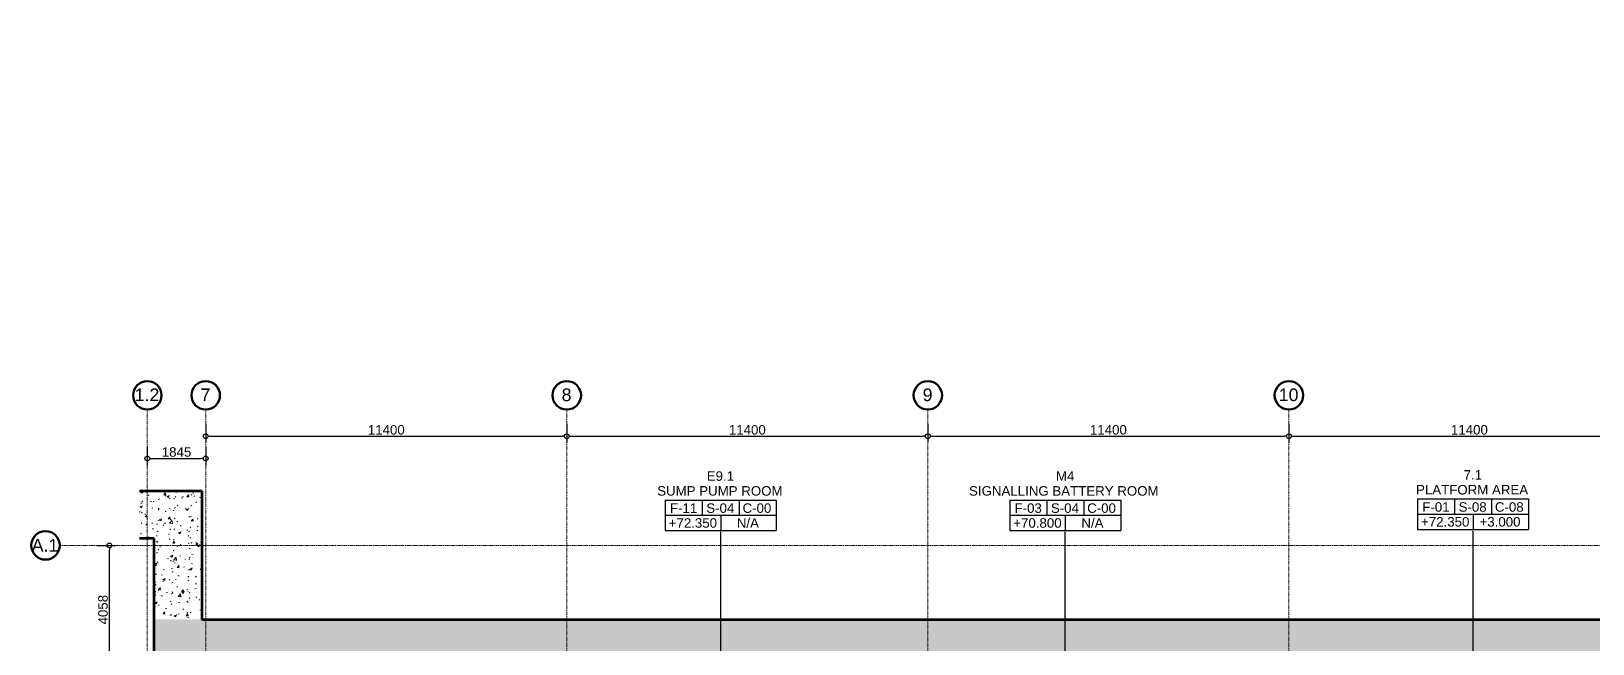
# Model space of a CAD drawing. Header units: millimetres. Extents: x -853228 to -744682, y -17776 to 32484.
# Drawn here: x -852792 to -803487, y 13147 to 32484 of the extents above; entities that cross this region are included whole.
import ezdxf

# ---------------------------------------------------------------- set-up
doc = ezdxf.new("R2010")
doc.units = ezdxf.units.MM
doc.linetypes.add('DPA_Grid _ Level 100', pattern=[10, 5.5, -1.6, 1.3, -1.6])
for name, color, linetype, lineweight in [('A-ANNO-DIMS', 1, 'Continuous', 9), ('A-FLOR-E', 2, 'Continuous', 35), ('A-ROOM-IDEN', 3, 'Continuous', 25), ('A-ROOM-LINE', 3, 'Continuous', 25), ('A-WALL', 5, 'Continuous', 35), ('A-WALL-PATT', 1, 'Continuous', 9), ('S-GRID', 251, 'Continuous', 9), ('S-GRID-IDEN', 3, 'Continuous', 50), ('WALL-E', 2, 'Continuous', 9)]:
    doc.layers.add(name, color=color, linetype=linetype, lineweight=lineweight)
doc.styles.add('Arial', font='arial.ttf', dxfattribs={"height": 400})
doc.styles.add('Arial_2', font='arial.ttf', dxfattribs={"height": 300})
doc.dimstyles.new('DPA-DIM-3_0_C-C', dxfattribs={"dimscale": 304.8, "dimtxt": 306.07782, "dimasz": 0.492126, "dimexe": 0.656168, "dimexo": 0.0625, "dimgap": 0.164042, "dimtad": 1, "dimdec": 0, "dimzin": 0, "dimdsep": 46, "dimtxsty": 'Arial_2', "dimblk1": 'DOTBLANK', "dimblk2": 'DOTBLANK', "dimsah": 1, "dimcen": 0.09, "dimdle": 0.656168, "dimadec": 8, "dimazin": 0, "dimtfac": 1, "dimtdec": 4, "dimtix": 1, "dimtmove": 0, "dimatfit": 3, "dimfxl": 1.312336, "dimfxlon": 1, "dimtvp": 1, "dimtolj": 1, "dimtzin": 0, "dimarcsym": 2})
pattern_1 = [(50, (0, 0), (728.7365, -63.75582), [76.2, -838.2]), (355, (0, 0), (-140.9716, 764.2276), [60.96, -670.56]), (100.451, (60.7, -5.3), (587.77, 700.46675), [64.76, -712.36]), (46.184, (0, 203.2), (1084.3162, -168.171), [114.3, -1257.3]), (96.636, (90.4, 189.2), (949.6099, 989.7098), [97.14, -1068.54]), (351.184, (0, 203.2), (949.6206, 989.7012), [91.44, -1005.84]), (21, (101.6, 152.4), (606.45787, -409.06057), [76.2, -838.2]), (326, (101.6, 152.4), (247.20834, 736.7529), [60.96, -670.56]), (71.451, (152.14, 118.3), (853.66825, 327.6855), [64.76, -712.36]), (37.5, (0, 0), (12.35469, 338.22012), [33.528, -628.904, 33.528, -647.192, -673.1]), (37.5, (0, 0), (12.35469, 338.22012), [-1343.152, 33.528, -639.572]), (7.5, (0, 0), (267.27887, 400.72213), [33.528, -354.584, 33.528, -613.664, -256.54]), (7.5, (0, 0), (267.27887, 400.72213), [-1035.304, 33.528, -223.012]), (327.5, (-226.57, 0), (542.36333, -22.915345), [33.528, -220.472, 33.528, -758.952, -1051.56]), (327.5, (-226.57, 0), (542.36333, -22.915345), [-1046.48, 33.528, -1018.032]), (317.5, (-328.17, 0), (592.51696, 101.7071), [33.528, -296.672, 33.528, -492.76, -746.76]), (317.5, (-328.17, 0), (592.51696, 101.7071), [-856.488, 33.528, -713.232])]

# ---------------------------------------------------------------- blocks, each defined once
blk = doc.blocks.new('DPA_Room Tag Box - Standard-4486259-4281-01 ENLARGED LOWER PLATFORM LEVEL - REFLECTED CEILING PLAN - SHEET 2')
at = {"layer": 'A-ROOM-LINE'}
for p, q in [((-17.5, -2.94), (-17.5, -12.6)), ((-17.5, -2.94), (17.5, -2.94)), ((-5.83, -2.94), (-5.83, -7.77)), ((5.83, -2.94), (5.83, -7.77)), ((17.5, -2.94), (17.5, -12.6)), ((-17.5, -7.77), (17.5, -7.77)), ((0, -7.77), (0, -12.6)), ((-17.5, -12.6), (17.5, -12.6))]:
    blk.add_line(p, q, dxfattribs=at)
blk = doc.blocks.new('Grid - 100 Scale-2291345-4281-01 ENLARGED LOWER PLATFORM LEVEL - REFLECTED CEILING PLAN - SHEET 2')
at = {"layer": 'S-GRID-IDEN'}
blk.add_circle((0, 0), 4.5, dxfattribs=at)
blk = doc.blocks.new('_DotBlank')
at = {"color": 0, "linetype": 'ByBlock', "lineweight": -2}
blk.add_line((-0.5, 0), (-1, 0), dxfattribs=at)
blk.add_circle((0, 0), 0.5, dxfattribs=at)
blk = doc.blocks.new('*D400')
at = {"layer": 'A-ANNO-DIMS', "color": 0, "lineweight": -2, "transparency": 16777216}
for p, q in [((-45600, 16498), (-45600, 15917)), ((-34200, 16498), (-34200, 15917)), ((-45450, 16117), (-34350, 16117))]:
    blk.add_line(p, q, dxfattribs=at)
at = {"layer": 'Defpoints', "color": 0, "transparency": 16777216}
for p in [(-45600, 16517), (-34200, 16517), (-34200, 16117)]:
    blk.add_point(p, dxfattribs=at)
at = {"layer": 'A-ANNO-DIMS', "color": 0, "lineweight": -2, "transparency": 16777216, "xscale": 150, "yscale": 150, "zscale": 150, "rotation": 180}
blk.add_blockref('_DotBlank', (-45600, 16117), dxfattribs=at)
at = {"layer": 'A-ANNO-DIMS', "color": 0, "lineweight": -2, "transparency": 16777216, "xscale": 150, "yscale": 150, "zscale": 150}
blk.add_blockref('_DotBlank', (-34200, 16117), dxfattribs=at)
at = {"layer": 'A-ANNO-DIMS', "color": 0, "transparency": 16777216, "insert": (-39900, 16320), "char_height": 300, "width": 1384.41, "attachment_point": 5, "style": 'Arial_2'}
blk.add_mtext('\\A1;11400', dxfattribs=at)
blk = doc.blocks.new('*D401')
at = {"layer": 'A-ANNO-DIMS', "color": 0, "lineweight": -2, "transparency": 16777216}
for p, q in [((-34200, 16498), (-34200, 15917)), ((-22800, 16498), (-22800, 15917)), ((-34050, 16117), (-22950, 16117))]:
    blk.add_line(p, q, dxfattribs=at)
at = {"layer": 'Defpoints', "color": 0, "transparency": 16777216}
for p in [(-34200, 16517), (-22800, 16517), (-22800, 16117)]:
    blk.add_point(p, dxfattribs=at)
at = {"layer": 'A-ANNO-DIMS', "color": 0, "lineweight": -2, "transparency": 16777216, "xscale": 150, "yscale": 150, "zscale": 150, "rotation": 180}
blk.add_blockref('_DotBlank', (-34200, 16117), dxfattribs=at)
at = {"layer": 'A-ANNO-DIMS', "color": 0, "lineweight": -2, "transparency": 16777216, "xscale": 150, "yscale": 150, "zscale": 150}
blk.add_blockref('_DotBlank', (-22800, 16117), dxfattribs=at)
at = {"layer": 'A-ANNO-DIMS', "color": 0, "transparency": 16777216, "insert": (-28500, 16320), "char_height": 300, "width": 1384.41, "attachment_point": 5, "style": 'Arial_2'}
blk.add_mtext('\\A1;11400', dxfattribs=at)
blk = doc.blocks.new('*D402')
at = {"layer": 'A-ANNO-DIMS', "color": 0, "lineweight": -2, "transparency": 16777216}
for p, q in [((-22800, 16498), (-22800, 15917)), ((-11400, 16498), (-11400, 15917)), ((-22650, 16117), (-11550, 16117))]:
    blk.add_line(p, q, dxfattribs=at)
at = {"layer": 'Defpoints', "color": 0, "transparency": 16777216}
for p in [(-22800, 16517), (-11400, 16517), (-11400, 16117)]:
    blk.add_point(p, dxfattribs=at)
at = {"layer": 'A-ANNO-DIMS', "color": 0, "lineweight": -2, "transparency": 16777216, "xscale": 150, "yscale": 150, "zscale": 150, "rotation": 180}
blk.add_blockref('_DotBlank', (-22800, 16117), dxfattribs=at)
at = {"layer": 'A-ANNO-DIMS', "color": 0, "lineweight": -2, "transparency": 16777216, "xscale": 150, "yscale": 150, "zscale": 150}
blk.add_blockref('_DotBlank', (-11400, 16117), dxfattribs=at)
at = {"layer": 'A-ANNO-DIMS', "color": 0, "transparency": 16777216, "insert": (-17100, 16320), "char_height": 300, "width": 1384.41, "attachment_point": 5, "style": 'Arial_2'}
blk.add_mtext('\\A1;11400', dxfattribs=at)
blk = doc.blocks.new('*D403')
at = {"layer": 'A-ANNO-DIMS', "color": 0, "lineweight": -2, "transparency": 16777216}
for p, q in [((-11400, 16498), (-11400, 15917)), ((0, 16498), (0, 15917)), ((-11250, 16117), (-150, 16117))]:
    blk.add_line(p, q, dxfattribs=at)
at = {"layer": 'Defpoints', "color": 0, "transparency": 16777216}
for p in [(-11400, 16517), (0, 16517), (0, 16117)]:
    blk.add_point(p, dxfattribs=at)
at = {"layer": 'A-ANNO-DIMS', "color": 0, "lineweight": -2, "transparency": 16777216, "xscale": 150, "yscale": 150, "zscale": 150, "rotation": 180}
blk.add_blockref('_DotBlank', (-11400, 16117), dxfattribs=at)
at = {"layer": 'A-ANNO-DIMS', "color": 0, "lineweight": -2, "transparency": 16777216, "xscale": 150, "yscale": 150, "zscale": 150}
blk.add_blockref('_DotBlank', (0, 16117), dxfattribs=at)
at = {"layer": 'A-ANNO-DIMS', "color": 0, "transparency": 16777216, "insert": (-5700, 16320), "char_height": 300, "width": 1384.41, "attachment_point": 5, "style": 'Arial_2'}
blk.add_mtext('\\A1;11400', dxfattribs=at)
blk = doc.blocks.new('*D420')
at = {"layer": 'A-ANNO-DIMS', "color": 0, "lineweight": -2, "transparency": 16777216}
for p, q in [((-49021, 12673), (-48440, 12673)), ((-48640, 8765), (-48640, 12523)), ((-49021, 8615), (-48440, 8615))]:
    blk.add_line(p, q, dxfattribs=at)
at = {"layer": 'Defpoints', "color": 0, "transparency": 16777216}
for p in [(-49040, 12673), (-48640, 12673), (-49040, 8615)]:
    blk.add_point(p, dxfattribs=at)
at = {"layer": 'A-ANNO-DIMS', "color": 0, "lineweight": -2, "transparency": 16777216, "xscale": 150, "yscale": 150, "zscale": 150}
for p, rotation in [((-48640, 12673), 90), ((-48640, 8615), 270)]:
    blk.add_blockref('_DotBlank', p, dxfattribs=dict(at, rotation=rotation))
at = {"layer": 'A-ANNO-DIMS', "color": 0, "transparency": 16777216, "insert": (-48843, 10644), "char_height": 300, "width": 1107.53, "attachment_point": 5, "rotation": 90, "style": 'Arial_2'}
blk.add_mtext('\\A1;4058', dxfattribs=at)
blk = doc.blocks.new('*D421')
at = {"layer": 'A-ANNO-DIMS', "color": 0, "lineweight": -2, "transparency": 16777216}
for p, q in [((-47445, 15798), (-47445, 15217)), ((-45600, 15798), (-45600, 15217)), ((-47295, 15417), (-45750, 15417))]:
    blk.add_line(p, q, dxfattribs=at)
at = {"layer": 'Defpoints', "color": 0, "transparency": 16777216}
for p in [(-47445, 15817), (-45600, 15817), (-45600, 15417)]:
    blk.add_point(p, dxfattribs=at)
at = {"layer": 'A-ANNO-DIMS', "color": 0, "lineweight": -2, "transparency": 16777216, "xscale": 150, "yscale": 150, "zscale": 150, "rotation": 180}
blk.add_blockref('_DotBlank', (-47445, 15417), dxfattribs=at)
at = {"layer": 'A-ANNO-DIMS', "color": 0, "lineweight": -2, "transparency": 16777216, "xscale": 150, "yscale": 150, "zscale": 150}
blk.add_blockref('_DotBlank', (-45600, 15417), dxfattribs=at)
at = {"layer": 'A-ANNO-DIMS', "color": 0, "transparency": 16777216, "insert": (-46522, 15620), "char_height": 300, "width": 1107.53, "attachment_point": 5, "style": 'Arial_2'}
blk.add_mtext('\\A1;1845', dxfattribs=at)
blk = doc.blocks.new('*U393')
at = {"layer": 'S-GRID', "linetype": 'DPA_Grid _ Level 100'}
for p, q in [((-47445, -21354.7), (-47445, 16961.2)), ((-45600, -21354.7), (-45600, 16961.2)), ((-34200, -21354.7), (-34200, 16961.2)), ((-22800, -21354.7), (-22800, 16961.2)), ((-11400, -21354.7), (-11400, 16961.2)), ((22800, 12673), (-50209.7, 12673))]:
    blk.add_line(p, q, dxfattribs=at)
at = {"layer": 'S-GRID-IDEN', "xscale": 99.99999999999993, "yscale": 99.99999999999993, "zscale": 99.99999999999993}
for p in [(-47445, 17411.2), (-45600, 17411.2), (-34200, 17411.2), (-22800, 17411.2), (-11400, 17411.2)]:
    blk.add_blockref('Grid - 100 Scale-2291345-4281-01 ENLARGED LOWER PLATFORM LEVEL - REFLECTED CEILING PLAN - SHEET 2', p, dxfattribs=at)
at = {"layer": 'S-GRID-IDEN', "xscale": 99.99999999999993, "yscale": 99.99999999999993, "zscale": 99.99999999999993, "rotation": 89.9999999999998}
blk.add_blockref('Grid - 100 Scale-2291345-4281-01 ENLARGED LOWER PLATFORM LEVEL - REFLECTED CEILING PLAN - SHEET 2', (-50659.7, 12673), dxfattribs=at)
at = {"layer": 'S-GRID-IDEN', "lineweight": 9, "char_height": 400, "attachment_point": 1, "style": 'Arial'}
for s, insert, width in [('1.2', (-47842.8, 17627.1), 945.991), ('7', (-45763.3, 17627.1), 376.793), ('8', (-34363.3, 17627.1), 376.793), ('9', (-22963.3, 17627.1), 376.793), ('10', (-11718.8, 17627.1), 753.586), ('A.1', (-51093.9, 12876.9), 1026.16)]:
    blk.add_mtext(s, dxfattribs=dict(at, insert=insert, width=width))
at = {"layer": 'A-ANNO-DIMS'}
for base, p1, p2, override, picture, middle in [((-34200, 16117.2), (-45600, 16517.2), (-34200, 16517.2), {"dimpost": '<>', "dimfxl": 11400}, '*D400', (-39900, 16320.4)), ((-22800, 16117.2), (-34200, 16517.2), (-22800, 16517.2), {"dimpost": '<>', "dimfxl": 11400}, '*D401', (-28500, 16320.4)), ((-11400, 16117.2), (-22800, 16517.2), (-11400, 16517.2), {"dimpost": '<>', "dimfxl": 11400}, '*D402', (-17100, 16320.4)), ((0, 16117.2), (-11400, 16517.2), (0, 16517.2), {"dimpost": '<>', "dimfxl": 11400}, '*D403', (-5700, 16320.4)), ((-45600, 15417.2), (-47445, 15817.2), (-45600, 15817.2), {"dimpost": '<>', "dimfxl": 1844.999993}, '*D421', (-46522.5, 15620.4))]:
    dim = blk.add_linear_dim(base=base, p1=p1, p2=p2, dimstyle='DPA-DIM-3_0_C-C', override=override, dxfattribs=at)
    dim.commit()
    dim.dimension.update_dxf_attribs({"geometry": picture, "text_midpoint": middle})
dim = blk.add_linear_dim(base=(-48640, 12673), p1=(-49040, 8615), p2=(-49040, 12673), angle=90, dimstyle='DPA-DIM-3_0_C-C', override={"dimpost": '<>', "dimfxl": 4057.997178}, dxfattribs=at)
dim.commit()
dim.dimension.update_dxf_attribs({"geometry": '*D420', "text_midpoint": (-48843.1, 10644)})

msp = doc.modelspace()

# ---------------------------------------------------------------- hatches: boundary and pattern name
at = {"layer": 'A-WALL-PATT', "lineweight": 9}
h = msp.add_hatch(dxfattribs=at)
h.set_pattern_fill('FP_1', color=256, style=0, pattern_type=2)
h.set_pattern_definition(pattern_1)
h.paths.add_polyline_path([(-849372, 16472), (-848907, 16472), (-848907, 17972), (-849372, 17972)])
h = msp.add_hatch(dxfattribs=at)
h.set_pattern_fill('FP_1', color=256, style=0, pattern_type=2)
h.set_pattern_definition(pattern_1)
h.paths.add_polyline_path([(-847407, 13914), (-847407, 17972), (-848907, 17972), (-848907, 13914)])
h = msp.add_hatch(dxfattribs=at)
h.set_pattern_fill('FP_1', color=256, style=0, pattern_type=2)
h.set_pattern_definition(pattern_1)
h.paths.add_polyline_path([(-778775, 12414), (-778775, 13914), (-848907, 13914), (-848907, 12414), (-785882, 12414)])

# ---------------------------------------------------------------- linework, layer by layer
msp.add_spline([(-835882, 3579), (-801682, 12088), (-758836, 27097), (-744682, 3579)], degree=3)
at = {"layer": 'A-FLOR-E'}
for p, q in [((-849372, 16472), (-848907, 16472)), ((-848907, 16472), (-849372, 16472)), ((-849372, 16472), (-848907, 16472)), ((-848907, 16472), (-849372, 16472)), ((-848907, 16472), (-848907, 12414)), ((-848907, 12414), (-848907, 16472)), ((-848907, 16472), (-848907, 12414)), ((-848907, 12414), (-848907, 16472))]:
    msp.add_line(p, q, dxfattribs=at)
at = {"layer": 'A-ROOM-IDEN'}
for p, q in [((-831023, 8673), (-831023, 16679)), ((-820142, 10241), (-820142, 16679)), ((-807267, 1891), (-807268, 16716))]:
    msp.add_line(p, q, dxfattribs=at)
at = {"layer": 'A-WALL', "color": 7, "lineweight": 70}
for p, q in [((-849372, 17972), (-848907, 17972)), ((-848907, 17972), (-847407, 17972)), ((-847407, 17972), (-847407, 13914)), ((-848907, 16472), (-849372, 16472)), ((-848907, 13914), (-848907, 16472)), ((-848907, 12414), (-848907, 13914)), ((-847407, 13914), (-778775, 13914))]:
    msp.add_line(p, q, dxfattribs=at)
at = {"layer": 'WALL-E'}
msp.add_line((-815532, 13914), (-827782, 13914), dxfattribs=at)

# ---------------------------------------------------------------- block references
msp.add_blockref('*U393', (-801682, 3579))
at = {"layer": 'A-ROOM-IDEN', "xscale": 99.99999999999993, "yscale": 99.99999999999993, "zscale": 99.99999999999993}
for p in [(-831023, 17979), (-820142, 17979), (-807267, 18016)]:
    msp.add_blockref('DPA_Room Tag Box - Standard-4486259-4281-01 ENLARGED LOWER PLATFORM LEVEL - REFLECTED CEILING PLAN - SHEET 2', p, dxfattribs=at)

# ---------------------------------------------------------------- texts
at = {"layer": 'A-ROOM-IDEN', "lineweight": 9, "char_height": 300, "attachment_point": 1, "style": 'Arial_2'}
for s, insert, width in [('E9.1', (-831462, 18592), 1066.24), ('M4', (-820436, 18592), 713.5), ('7.1', (-807565, 18628), 721.52), ('SUMP PUMP ROOM', (-833027, 18123), 4850.21), ('SIGNALLING BATTERY ROOM', (-823181, 18123), 7359.49), ('PLATFORM AREA', (-809067, 18159), 4353.16), ('F-11', (-832625, 17579), 1058.23), ('S-04', (-831477, 17579), 1090.29), ('C-00', (-830332, 17579), 1114.35), ('F-03', (-821744, 17579), 1058.23), ('S-04', (-820596, 17579), 1090.29), ('C-00', (-819451, 17579), 1114.35), ('F-01', (-808870, 17615), 1058.23), ('S-08', (-807722, 17615), 1090.29), ('C-08', (-806577, 17615), 1114.35), ('+72.350', (-832664, 17110), 1883.97), ('N/A', (-830514, 17110), 857.81), ('+70.800', (-821784, 17110), 1883.97), ('N/A', (-819633, 17110), 857.81), ('+72.350', (-808909, 17146), 1883.97), ('+3.000', (-807062, 17146), 1595.36)]:
    msp.add_mtext(s, dxfattribs=dict(at, insert=insert, width=width))

doc.saveas('drawing.dxf')
